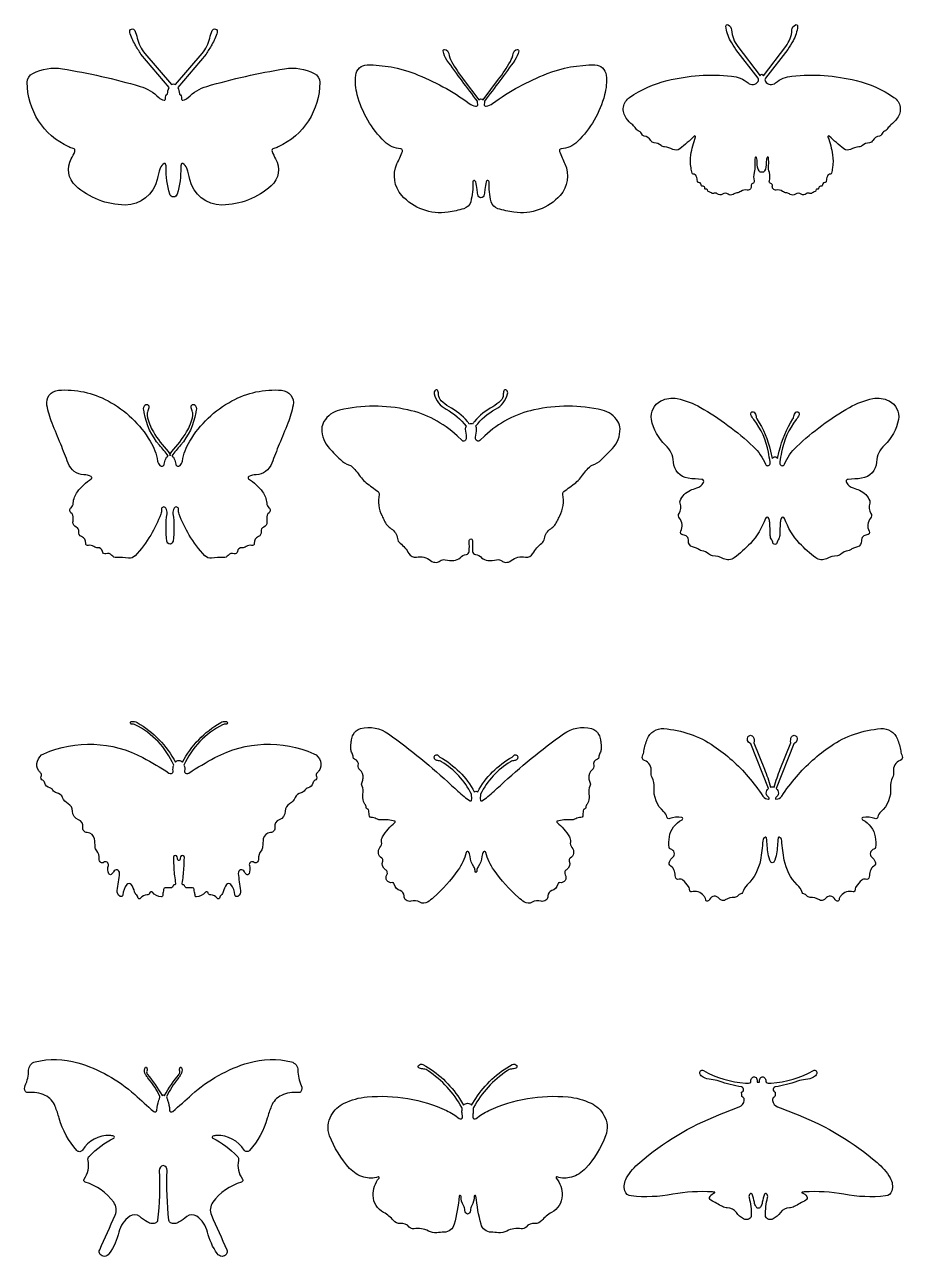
# Model space of a CAD drawing. Header units: millimetres. Extents: x 52 to 424, y 16 to 267.
# Drawn here: x 244.6 to 423.7, y 15.5 to 266.9 of the extents above; entities that cross this region are included whole.
import ezdxf

# ---------------------------------------------------------------- set-up
doc = ezdxf.new("R2010")
doc.units = ezdxf.units.MM
doc.layers.add('dwgmodels.com', color=250, linetype='Continuous')

msp = doc.modelspace()

# ---------------------------------------------------------------- linework, layer by layer
at = {"layer": 'dwgmodels.com'}
for points in [[(395, 236.77, -0.325562), (394.44, 237.05, -0.132123), (394.08, 238.68, 0.089579), (393.93, 239.78, 0.797522), (393.65, 239.76, 0.053952), (393.6, 238.15, -0.091725), (393.45, 236.7, 0.143502), (393.45, 235, -0.445043), (393.11, 234.46, 0.442921), (392.84, 234.02, -0.554024), (392.05, 233.15, 0.191965), (390.74, 232.88, -0.10204), (389.91, 232.55, 0.103512), (389.17, 232.26, -0.319539), (388.11, 232.29, 0.33132), (386.96, 232.3, -0.366656), (385.91, 232.38, 0.313937), (385.31, 232.48, -0.283274), (384.73, 232.55, 0.114413), (384.29, 232.75, -0.30215), (383.94, 233.11, 0.440589), (383.57, 233.33, -0.497827), (383.39, 233.47, 0.078352), (383.36, 233.67, 0.411717), (382.9, 233.91, -0.386469), (382.68, 234.01, -0.034976), (382.54, 234.4, 0.368132), (382.16, 234.66, -0.432167), (381.85, 234.93, 0.087397), (381.62, 235.98, 0.294269), (381.01, 236.4, -0.345382), (380.76, 236.61, -0.012203), (380.56, 237.7, -0.07481), (380.55, 240.33, -0.054528), (381.48, 243.97, 0.798552), (381.23, 244.14, -0.02379), (378.27, 241.57, -0.301255), (376.86, 241.45, 0.107565), (375.17, 241.95, -0.155802), (374.47, 242.23, 0.155996), (373.04, 242.8, -0.263108), (372.33, 243.27, 0.268625), (370.98, 244.15, -0.317682), (370.56, 244.49, 0.227535), (369.94, 245.16, -0.154844), (369.32, 245.68, 0.076042), (368.67, 246.42, -0.054783), (367.34, 247.81, -0.431756), (368.03, 252.06, -0.088043), (375.72, 255.48, -0.086848), (388.84, 256.4, -0.146344), (392.19, 255.01, 0.443433), (394.27, 255.32, 0.321861), (394.24, 255.97), (389.69, 261.84, -0.002936), (388.62, 263.6, -0.118949), (387.69, 266.57, -0.577669), (388.14, 266.87, -0.268247), (388.84, 265.82, 0.147269), (390.09, 262.46), (394.65, 256.45, -0.323861), (395, 256.79, -0.323861), (395.35, 256.45), (399.91, 262.46, 0.147269), (401.16, 265.82, -0.268247), (401.86, 266.87, -0.577669), (402.3, 266.57, -0.118949), (401.37, 263.6, -0.002936), (400.3, 261.84), (395.76, 255.97, 0.321861), (395.73, 255.32, 0.443433), (397.81, 255.01, -0.146344), (401.15, 256.4, -0.086848), (414.27, 255.48, -0.088043), (421.96, 252.06, -0.431756), (422.66, 247.81, -0.054783), (421.33, 246.42, 0.076042), (420.68, 245.68, -0.154844), (420.06, 245.16, 0.227535), (419.44, 244.49, -0.317682), (419.02, 244.15, 0.268625), (417.66, 243.27, -0.263108), (416.96, 242.8, 0.155996), (415.52, 242.23, -0.155802), (414.83, 241.95, 0.107565), (413.13, 241.45, -0.301255), (411.73, 241.57, -0.02379), (408.77, 244.14, 0.798552), (408.51, 243.97, -0.054528), (409.45, 240.33, -0.07481), (409.43, 237.7, -0.012203), (409.24, 236.61, -0.345382), (408.99, 236.4, 0.294269), (408.38, 235.98, 0.087397), (408.15, 234.93, -0.432167), (407.84, 234.66, 0.368132), (407.45, 234.4, -0.034976), (407.32, 234.01, -0.386469), (407.1, 233.91, 0.411717), (406.64, 233.67, 0.078352), (406.6, 233.47, -0.497827), (406.43, 233.33, 0.440589), (406.06, 233.11, -0.30215), (405.71, 232.75, 0.114413), (405.27, 232.55, -0.283274), (404.68, 232.48, 0.313937), (404.09, 232.38, -0.366656), (403.04, 232.3, 0.33132), (401.89, 232.29, -0.319539), (400.82, 232.26, 0.103512), (400.09, 232.55, -0.10204), (399.26, 232.88, 0.191965), (397.95, 233.15, -0.554024), (397.16, 234.02, 0.442921), (396.88, 234.46, -0.445043), (396.55, 235, 0.143502), (396.55, 236.7, -0.091725), (396.39, 238.15, 0.053952), (396.35, 239.76, 0.797522), (396.07, 239.78, 0.089579), (395.92, 238.68, -0.132123), (395.56, 237.05, -0.325562)], [(274.95, 231.74, -0.332839), (274.19, 232.3, -0.083902), (273.48, 237.74, 0.106778), (273.35, 238.43, 0.431976), (273.07, 238.54, 0.201358), (272.22, 237.58, 0.0296), (271.6, 235.32, -0.357879), (265.06, 230.09, -0.180999), (254.99, 234, -0.355064), (254.1, 239.51, 0.040171), (254.82, 241.02, 0.45755), (254.49, 241.63, -0.053653), (253.57, 241.94, -0.292558), (245.1, 255.12, -0.282715), (246.22, 256.95, -0.158928), (252.27, 257.89, -0.031455), (268.13, 254.3, -0.127124), (271.97, 252.01, 0.171811), (273.02, 251.5, 0.527651), (273.33, 251.86, -0.345217), (273.69, 252.7, 0.259894), (273.73, 252.76, -0.096051), (274.05, 254.06), (268.3, 260.9, -0.014252), (267.13, 262.79, -0.059933), (266.03, 265.33, -0.947984), (267.06, 265.7, -0.043389), (267.55, 264.15, 0.121175), (269.1, 261.04), (274.52, 254.67, -0.085983), (274.95, 254.82, -0.085983), (275.37, 254.67), (280.79, 261.04, 0.121175), (282.34, 264.15, -0.043389), (282.84, 265.7, -0.947984), (283.87, 265.33, -0.059933), (282.77, 262.79, -0.014252), (281.59, 260.9), (275.84, 254.06, -0.096051), (276.17, 252.76, 0.259894), (276.21, 252.7, -0.345217), (276.57, 251.86, 0.527651), (276.88, 251.5, 0.171811), (277.93, 252.01, -0.127124), (281.76, 254.3, -0.031455), (297.63, 257.89, -0.158928), (303.68, 256.95, -0.282715), (304.8, 255.12, -0.292558), (296.33, 241.94, -0.053653), (295.41, 241.63, 0.45755), (295.08, 241.02, 0.040171), (295.79, 239.51, -0.355064), (294.9, 234, -0.180999), (284.84, 230.09, -0.357879), (278.29, 235.32, 0.0296), (277.68, 237.58, 0.201358), (276.83, 238.54, 0.431976), (276.54, 238.43, 0.106778), (276.42, 237.74, -0.083902), (275.7, 232.3, -0.332839)], [(337.69, 231.54, -0.314756), (337.04, 232.23, -0.009268), (336.89, 233.28, 0.028081), (336.63, 234.79, 0.257035), (336.39, 235.06, 0.531341), (336.03, 234.8, -0.077058), (335.6, 230.77, -0.259976), (334.21, 229.34, -0.03661), (330.97, 228.62, -0.252847), (321.53, 232.05, -0.295823), (320.55, 238.48, 0.006401), (321.66, 241.03, 0.51481), (321.35, 241.54, -0.177778), (318.01, 243.03, -0.136814), (312.46, 252.57, -0.088408), (312.14, 256.58, -0.383201), (314.44, 258.69, -0.095399), (324.17, 256.91, -0.064871), (335.31, 250.83, 0.104833), (336.61, 250.25, 0.544601), (337.03, 250.67, -0.074776), (336.99, 251.26, -0.008567), (330.76, 259.66, -0.116609), (329.99, 261.54, -0.508982), (330.28, 261.83, -0.325397), (331.12, 261, 0.092375), (331.7, 259.37, 0.030095), (334.09, 255.74), (337.25, 251.55, -0.190184), (337.69, 251.73, -0.190184), (338.13, 251.55), (341.29, 255.74, 0.030095), (343.69, 259.37, 0.092375), (344.27, 261, -0.325397), (345.1, 261.83, -0.508982), (345.39, 261.54, -0.116609), (344.62, 259.66, -0.008567), (338.39, 251.26, -0.074776), (338.36, 250.67, 0.544601), (338.78, 250.25, 0.104833), (340.08, 250.83, -0.064871), (351.21, 256.91, -0.095399), (360.94, 258.69, -0.383201), (363.24, 256.58, -0.088408), (362.93, 252.57, -0.136814), (357.37, 243.03, -0.177778), (354.04, 241.54, 0.51481), (353.72, 241.03, 0.006401), (354.83, 238.48, -0.295823), (353.85, 232.05, -0.252847), (344.41, 228.62, -0.03661), (341.17, 229.34, -0.259976), (339.79, 230.77, -0.077058), (339.35, 234.8, 0.531341), (339, 235.06, 0.257035), (338.75, 234.79, 0.028081), (338.49, 233.28, -0.009268), (338.35, 232.23, -0.314756)], [(274.24, 160.86, -0.322912), (273.62, 161.5, -0.072579), (273.63, 167.07, 0.177998), (273.38, 168.24, 0.772562), (272.51, 167.97, -0.100783), (272.36, 167.01, -0.047015), (270.3, 162.72, -0.053256), (267.1, 158.5, -0.243436), (265.78, 158.04, 0.049183), (263.34, 158.14, -0.245225), (262.34, 158.59, 0.322231), (261.15, 158.93, -0.484755), (260.46, 159.37, 0.402426), (259.54, 160.14, -0.181789), (258.68, 160.4, 0.241668), (257.62, 160.59, -0.522046), (257.04, 161.04, 0.315085), (256.19, 162.42, -0.347231), (255.63, 163.45, 0.370098), (255.09, 164.37, -0.335671), (254.44, 165.33, -0.004461), (254.49, 166.16, 0.236617), (254.03, 167.26, -0.466483), (254.04, 168.32, 0.212441), (254.5, 169.23, -0.151861), (255.35, 171.57, -0.085028), (258.18, 174.21, 0.582404), (258.15, 174.66, 0.100696), (256.67, 175.04, -0.299201), (253.46, 177.39, 0.008411), (251.94, 181.26, -0.003114), (250.19, 185.58, -0.046376), (249.12, 189.22, -0.449627), (251.46, 192.29, -0.143694), (261.6, 190.12, -0.134385), (270.2, 181.89, -0.091743), (271.71, 177.84, 0.146774), (272.16, 176.94, 0.632051), (273.07, 177.23, -0.07074), (273.36, 178.26, -0.229396), (273.88, 178.86, 0.01255), (272.09, 181.05, -0.139003), (268.99, 187.72, 0.043767), (268.94, 187.91, -0.19458), (269, 189.1, -0.965279), (269.91, 188.71, 0.019179), (269.62, 187.83, 0.118002), (269.58, 187.12, 0.0898), (270.84, 183.79, 0.055458), (273.87, 179.8, -0.186602), (274.24, 178.93, -0.186602), (274.6, 179.8, 0.055458), (277.63, 183.79, 0.0898), (278.89, 187.12, 0.118002), (278.86, 187.83, 0.019179), (278.56, 188.71, -0.965279), (279.47, 189.1, -0.19458), (279.53, 187.91, 0.043767), (279.48, 187.72, -0.139003), (276.38, 181.05, 0.01255), (274.59, 178.86, -0.229396), (275.12, 178.26, -0.07074), (275.4, 177.23, 0.632051), (276.31, 176.94, 0.146774), (276.77, 177.84, -0.091743), (278.28, 181.89, -0.134385), (286.87, 190.12, -0.143694), (297.01, 192.29, -0.449627), (299.36, 189.22, -0.046376), (298.29, 185.58, -0.003114), (296.53, 181.26, 0.008411), (295.01, 177.39, -0.299201), (291.8, 175.04, 0.100696), (290.32, 174.66, 0.582404), (290.29, 174.21, -0.085028), (293.12, 171.57, -0.151861), (293.97, 169.23, 0.212441), (294.43, 168.32, -0.466483), (294.44, 167.26, 0.236617), (293.98, 166.16, -0.004461), (294.03, 165.33, -0.335671), (293.38, 164.37, 0.370098), (292.84, 163.45, -0.347231), (292.28, 162.42, 0.315085), (291.43, 161.04, -0.522046), (290.85, 160.59, 0.241668), (289.8, 160.4, -0.181789), (288.93, 160.14, 0.402426), (288.01, 159.37, -0.484755), (287.32, 158.93, 0.322231), (286.13, 158.59, -0.245225), (285.13, 158.14, 0.049183), (282.7, 158.04, -0.243436), (281.37, 158.5, -0.053256), (278.17, 162.72, -0.047015), (276.11, 167.01, -0.100783), (275.96, 167.97, 0.772562), (275.09, 168.24, 0.177998), (274.84, 167.07, -0.072579), (274.85, 161.5, -0.322912)], [(335.65, 185.44, 0.119895), (335.3, 185.36, 0.078349), (334.94, 185.92, 0.086103), (331.19, 188.93, -0.069726), (329.58, 190.14, -0.196105), (329.06, 191.36, 0.083255), (328.92, 192.16, 0.514638), (328.4, 192.3, 0.295315), (328.15, 191.56, 0.209136), (330.62, 188.41, -0.108997), (334.69, 184.92, 0.222728), (334.49, 184.31, 0.0086), (334.7, 182.73, -0.186663), (334.55, 182.08, -0.483545), (333.83, 182.02), (332.81, 182.98, 0.135275), (322.78, 188.28, 0.111047), (308.85, 188.21, 0.203266), (305.65, 185.89, 0.130632), (305.22, 184.43, 0.198765), (306.78, 180.4, 0.005392), (309, 178.12, 0.123382), (310.87, 177, -0.133038), (311.47, 176.62, -0.028186), (313.29, 174.41, 0.071999), (314.27, 173.41, 0.005004), (316.7, 171.6, -0.292603), (316.91, 171.04, 0.168066), (317.51, 166.62, -0.011721), (317.96, 165.69, 0.144951), (319.37, 164.03, -0.218293), (320.65, 162.03, 0.191389), (321.19, 161.07, -0.093536), (322.98, 158.97, 0.315543), (324.52, 158.24, -0.211694), (327.42, 157.52, 0.189682), (328.61, 157.16, 0.152446), (329.34, 157.46, -0.240329), (330.4, 157.7, 0.081126), (332.17, 157.54, 0.175593), (333.46, 158.11, -0.188962), (334.72, 158.78, 0.370086), (335.29, 159.38, 0.026497), (335.3, 161.45, -0.385217), (335.65, 161.95, -0.121331), (335.65, 161.95, -0.121331), (335.65, 161.95, -0.385217), (335.99, 161.45, 0.026497), (336, 159.38, 0.370086), (336.57, 158.78, -0.188962), (337.83, 158.11, 0.175593), (339.12, 157.54, 0.081126), (340.89, 157.7, -0.240329), (341.95, 157.46, 0.152446), (342.68, 157.16, 0.189682), (343.87, 157.52, -0.211694), (346.77, 158.24, 0.315543), (348.31, 158.97, -0.093536), (350.1, 161.07, 0.191389), (350.64, 162.03, -0.218293), (351.92, 164.03, 0.144951), (353.33, 165.69, -0.011721), (353.78, 166.62, 0.168066), (354.38, 171.04, -0.292603), (354.59, 171.6, 0.005004), (357.02, 173.41, 0.071999), (358, 174.41, -0.028186), (359.82, 176.62, -0.133038), (360.42, 177, 0.123382), (362.29, 178.12, 0.005392), (364.51, 180.4, 0.198765), (366.07, 184.43, 0.130632), (365.64, 185.89, 0.203266), (362.44, 188.21, 0.111047), (348.51, 188.28, 0.135275), (338.48, 182.98), (337.46, 182.02, -0.483545), (336.74, 182.08, -0.186663), (336.59, 182.73, 0.0086), (336.8, 184.31, 0.222728), (336.6, 184.92, -0.108997), (340.67, 188.41, 0.209136), (343.14, 191.56, 0.295315), (342.89, 192.3, 0.514638), (342.37, 192.16, 0.083255), (342.23, 191.36, -0.196105), (341.71, 190.14, -0.069726), (340.1, 188.93, 0.086103), (336.35, 185.92, 0.078349), (335.99, 185.36, 0.119895)], [(397.69, 160.82, -0.384434), (397.24, 161.25, 0.150843), (397.05, 161.74, -0.165199), (396.72, 162.65, 0.009266), (396.61, 165.31, 0.082579), (396.43, 166.12, 0.690535), (395.73, 166.11, -0.103267), (392.67, 161.04, -0.044368), (389.38, 158.08, -0.289575), (387.18, 157.91, 0.10865), (384.96, 158.51, -0.193264), (384.16, 158.88, 0.19645), (382.79, 159.5, -0.16747), (382.28, 159.7, 0.097174), (381.65, 160.06, 0.001489), (380.88, 160.3, -0.346759), (380.04, 161.55, 0.431498), (378.92, 162.76, -0.553856), (378.48, 163.5, 0.296757), (378.18, 166.19, -0.314171), (378.11, 167.13, 0.211945), (378.34, 169.23, -0.167604), (378.36, 169.73, -0.208883), (380.44, 171.88, -0.021858), (381.73, 172.34, 0.187615), (383.12, 173.44, 0.569259), (382.76, 174.1, -0.024718), (380.01, 174.31, -0.365122), (376.96, 177.64, 0.198618), (375.36, 181.09, -0.164138), (372.5, 186.3, -0.329386), (374.4, 190.11, -0.169519), (377.73, 190.57, -0.081224), (382.48, 188.79, -0.057946), (393.26, 180.8, -0.106674), (395.76, 177.18, 0.722225), (396.68, 177.25, 0.10478), (396.7, 177.68, 0.002403), (396.35, 179.64, 0.121752), (393.36, 186.3, -0.057873), (392.77, 187.27, -1.00827), (393.6, 187.64, -0.054015), (393.88, 186.74, 0.094997), (394.02, 186.42, -0.090074), (396.8, 179.85), (397.14, 178.33, -0.250357), (397.69, 178.71, -0.250357), (398.24, 178.33), (398.58, 179.85, -0.090074), (401.36, 186.42, 0.094997), (401.5, 186.74, -0.054015), (401.78, 187.64, -1.00827), (402.61, 187.27, -0.057873), (402.02, 186.3, 0.121752), (399.03, 179.64, 0.002403), (398.68, 177.68, 0.10478), (398.7, 177.25, 0.722225), (399.62, 177.18, -0.106674), (402.12, 180.8, -0.057946), (412.91, 188.79, -0.081224), (417.65, 190.57, -0.169519), (420.99, 190.11, -0.329386), (422.88, 186.3, -0.164138), (420.02, 181.09, 0.198618), (418.42, 177.64, -0.365122), (415.37, 174.31, -0.024718), (412.62, 174.1, 0.569259), (412.26, 173.44, 0.187615), (413.65, 172.34, -0.021858), (414.94, 171.88, -0.208883), (417.02, 169.73, -0.167604), (417.04, 169.23, 0.211945), (417.28, 167.13, -0.314171), (417.2, 166.19, 0.296757), (416.9, 163.5, -0.553856), (416.46, 162.76, 0.431498), (415.34, 161.55, -0.346759), (414.5, 160.3, 0.001489), (413.73, 160.06, 0.097174), (413.1, 159.7, -0.16747), (412.59, 159.5, 0.19645), (411.22, 158.88, -0.193264), (410.42, 158.51, 0.10865), (408.2, 157.91, -0.289575), (406, 158.08, -0.044368), (402.71, 161.04, -0.103267), (399.65, 166.11, 0.690535), (398.95, 166.12, 0.082579), (398.77, 165.31, 0.009266), (398.67, 162.65, -0.165199), (398.34, 161.74, 0.150843), (398.14, 161.25, -0.384434)], [(276.05, 96.32, -0.341005), (275.85, 96.43, -0.100057), (275.77, 96.81, 0.220737), (275.57, 97.24, 0.650961), (274.93, 96.92, 0.001932), (275.03, 94.7, 0.029583), (275.38, 91.61, -0.517546), (275.11, 91.34, 0.446175), (274.88, 91.16, -0.411215), (274.38, 90.72, 0.015996), (273.27, 90.74, 0.407008), (272.93, 90.4, -0.072435), (272.84, 89.83, 0.086598), (272.75, 89.15, -0.462061), (272.47, 88.89, -0.181099), (270.65, 89.82, 0.609688), (270.07, 89.67, -0.364461), (269.56, 89.27, 0.251075), (268.24, 88.63, -0.715461), (267.67, 88.81, 0.224183), (267.45, 89.24, -0.175625), (267.01, 89.94, 0.111035), (266.33, 91.38, 0.482322), (265.43, 91.4, 0.157255), (264.61, 89.31, -0.547597), (264.04, 88.99, -0.324127), (263.47, 90.18, 0.02268), (263.94, 93.69, 0.838845), (262.7, 94.02, -0.127195), (262.24, 93.47, -0.488958), (261.75, 93.61, -0.166385), (261.66, 95.27, 0.721613), (260.7, 95.93, -0.313284), (260.15, 95.91, -0.27598), (259.79, 96.61, 0.184064), (259.28, 98.31, -0.150827), (258.97, 99.13, 0.017101), (258.82, 100.7, 0.376197), (257.33, 102.02, -0.468008), (256.47, 103.07, 0.367277), (255.58, 104.62, -0.319269), (254.35, 106.39, 0.282296), (253.45, 107.9, -0.181608), (252.33, 109.16, 0.270924), (251.11, 110.13, -0.23594), (250.36, 110.66, 0.229509), (249.7, 111.13, -0.310931), (248.69, 112.1, 0.218724), (248.27, 112.68, -0.104477), (247.97, 112.95, -0.307836), (247.95, 113.46, 0.375273), (247.82, 114.22, -0.076666), (247.45, 114.64, -0.463565), (248.49, 118.1, -0.229309), (268.7, 117.31, -0.023473), (274, 114.16, 0.196318), (274.52, 114.06, 0.415119), (274.88, 114.59, -0.157724), (275.02, 115.75, 0.174085), (267.13, 124.02, 0.153873), (266.5, 124.12, -1.045614), (266.44, 124.71, -0.145219), (267.53, 124.46, -0.143261), (275.34, 116.35, -0.244951), (276.05, 116.72, -0.244951), (276.76, 116.35, -0.143261), (284.58, 124.46, -0.145219), (285.67, 124.71, -1.045614), (285.61, 124.12, 0.153873), (284.98, 124.02, 0.174085), (277.08, 115.75, -0.157724), (277.22, 114.59, 0.415119), (277.58, 114.06, 0.196318), (278.1, 114.16, -0.023473), (283.41, 117.31, -0.229309), (303.61, 118.1, -0.463565), (304.65, 114.64, -0.076666), (304.28, 114.22, 0.375273), (304.15, 113.46, -0.307836), (304.13, 112.95, -0.104477), (303.83, 112.68, 0.218724), (303.41, 112.1, -0.310931), (302.4, 111.13, 0.229509), (301.75, 110.66, -0.23594), (300.99, 110.13, 0.270924), (299.78, 109.16, -0.181608), (298.65, 107.9, 0.282296), (297.75, 106.39, -0.319269), (296.52, 104.62, 0.367277), (295.64, 103.07, -0.468008), (294.77, 102.02, 0.376197), (293.28, 100.7, 0.017101), (293.13, 99.13, -0.150827), (292.83, 98.31, 0.184064), (292.32, 96.61, -0.27598), (291.96, 95.91, -0.313284), (291.4, 95.93, 0.721613), (290.44, 95.27, -0.166385), (290.36, 93.61, -0.488958), (289.86, 93.47, -0.127195), (289.41, 94.02, 0.838845), (288.17, 93.69, 0.02268), (288.64, 90.18, -0.324127), (288.06, 88.99, -0.547597), (287.49, 89.31, 0.157255), (286.68, 91.4, 0.482322), (285.77, 91.38, 0.111035), (285.09, 89.94, -0.175625), (284.66, 89.24, 0.224183), (284.43, 88.81, -0.715461), (283.86, 88.63, 0.251075), (282.55, 89.27, -0.364461), (282.03, 89.67, 0.609688), (281.45, 89.82, -0.181099), (279.63, 88.89, -0.462061), (279.35, 89.15, 0.086598), (279.26, 89.83, -0.072435), (279.17, 90.4, 0.407008), (278.83, 90.74, 0.015996), (277.72, 90.72, -0.411215), (277.23, 91.16, 0.446175), (277, 91.34, -0.517546), (276.73, 91.61, 0.029583), (277.07, 94.7, 0.001932), (277.17, 96.92, 0.650961), (276.53, 97.24, 0.220737), (276.33, 96.81, -0.100057), (276.25, 96.43, -0.341005)], [(336.68, 93.89, -0.40885), (336.49, 94.3, 0.163985), (336.26, 94.99, -0.147174), (335.48, 97.16, 0.154571), (335.13, 98.07, 0.63012), (334.65, 97.96, -0.100643), (333, 94.32, -0.052342), (328.03, 88.75, -0.042754), (326.79, 87.81, -0.284647), (325.25, 87.79, 0.211945), (323.41, 88.02, -0.506454), (322, 89.09, 0.333178), (321.21, 90.16, -0.270964), (319.99, 91.48, 0.398999), (319.54, 91.79, -0.649428), (318.49, 93.39, 0.42681), (318.24, 94.4, -0.382968), (317.66, 96.2, 0.38436), (317.47, 96.78, -0.467026), (317.09, 98.94, 0.216415), (317.42, 100.12, -0.179982), (317.63, 101.17, -0.077031), (320.15, 104.08, 0.601034), (320.09, 104.35, 0.090083), (317.41, 104.6, -0.155687), (316.32, 104.84, 0.148454), (315.3, 105.09, -0.385315), (314.92, 105.39, -0.029386), (314.81, 106.47, 0.333396), (314.52, 106.82, -0.33721), (314.3, 107.1, 0.174901), (314.01, 107.84, -0.109006), (313.71, 108.38, -0.111984), (313.62, 109.87, 0.142252), (313.42, 111.51, -0.214398), (313.43, 112.31, 0.083199), (313.65, 113.09, 0.2481), (312.96, 114.82, -0.278131), (312.66, 115.71, 0.396397), (311.89, 117.01, -0.343567), (311.63, 117.38, 0.149197), (311.39, 118.24, -0.12159), (311.16, 118.98, -0.047159), (311.18, 120.24, -0.013555), (311.28, 120.97, -0.06606), (311.6, 121.97, -0.223927), (313.09, 123.23, -0.223066), (318.82, 122.17, -0.032254), (331.71, 111.63, 0.011103), (334.25, 109.37, 0.044041), (335.48, 108.5, 0.493276), (335.79, 108.62, 0.109439), (335.82, 109.16, -0.025924), (335.74, 109.82, 0.14549), (329.61, 116.48, 0.132768), (328.85, 116.69, -0.448253), (328.16, 117.48, -0.724544), (329.04, 117.65, 0.153118), (329.28, 117.43, -0.146623), (336.32, 110.32, -0.186971), (336.68, 110.46, -0.186971), (337.04, 110.32, -0.146623), (344.09, 117.43, 0.153118), (344.32, 117.65, -0.724544), (345.2, 117.48, -0.448253), (344.51, 116.69, 0.132768), (343.75, 116.48, 0.14549), (337.62, 109.82, -0.025924), (337.54, 109.16, 0.109439), (337.57, 108.62, 0.493276), (337.88, 108.5, 0.044041), (339.11, 109.37, 0.011103), (341.65, 111.63, -0.032254), (354.55, 122.17, -0.223066), (360.27, 123.23, -0.223927), (361.77, 121.97, -0.06606), (362.08, 120.97, -0.013555), (362.18, 120.24, -0.047159), (362.21, 118.98, -0.12159), (361.97, 118.24, 0.149197), (361.74, 117.38, -0.343567), (361.47, 117.01, 0.396397), (360.7, 115.71, -0.278131), (360.4, 114.82, 0.2481), (359.71, 113.09, 0.083199), (359.93, 112.31, -0.214398), (359.94, 111.51, 0.142252), (359.74, 109.87, -0.111984), (359.65, 108.38, -0.109006), (359.35, 107.84, 0.174901), (359.07, 107.1, -0.33721), (358.84, 106.82, 0.333396), (358.55, 106.47, -0.029386), (358.45, 105.39, -0.385315), (358.07, 105.09, 0.148454), (357.04, 104.84, -0.155687), (355.95, 104.6, 0.090083), (353.28, 104.35, 0.601034), (353.22, 104.08, -0.077031), (355.73, 101.17, -0.179982), (355.94, 100.12, 0.216415), (356.27, 98.94, -0.467026), (355.89, 96.78, 0.38436), (355.7, 96.2, -0.382968), (355.12, 94.4, 0.42681), (354.88, 93.39, -0.649428), (353.82, 91.79, 0.398999), (353.37, 91.48, -0.270964), (352.15, 90.16, 0.333178), (351.37, 89.09, -0.506454), (349.95, 88.02, 0.211945), (348.11, 87.79, -0.284647), (346.57, 87.81, -0.042754), (345.34, 88.75, -0.052342), (340.36, 94.32, -0.100643), (338.72, 97.96, 0.63012), (338.23, 98.07, 0.154571), (337.88, 97.16, -0.147174), (337.1, 94.99, 0.163985), (336.87, 94.3, -0.40885)], [(397.15, 95.83, -0.282339), (396.85, 96, -0.072371), (396.31, 97.7, -0.030496), (395.99, 100.9, 0.48626), (395.78, 101.05, 0.31939), (395.21, 100.35, -0.032595), (394.73, 96.39, -0.153075), (392.05, 91.37, 0.117118), (391.06, 89.78, -0.274664), (390.74, 89.52, 0.198146), (390.11, 89.12, -0.253056), (389.46, 88.79, 0.155391), (387.53, 88.26, -0.247888), (386.8, 88.19, -0.134033), (386.32, 88.56, 0.566645), (384.35, 88.35, -0.248357), (383.9, 88.01, -0.440375), (383.55, 88.28, 0.12566), (383.37, 88.82, 0.026192), (383.16, 89.1, 0.290217), (380.67, 89.95, -0.433992), (380.29, 90.19, -0.014539), (380.24, 90.52, 0.132423), (380.05, 91.01, 0.042499), (378.89, 92.32, 0.289346), (378.15, 92.47, -0.508151), (377.38, 92.97, 0.053313), (377.19, 94.13, 0.184086), (376.43, 95.16, -0.366732), (376.16, 96.05, -0.111538), (376.86, 97, 0.626374), (376.42, 98.61, -0.327292), (376.09, 98.97, -0.072174), (376.14, 101.12, -0.239085), (378.73, 104.61, 0.723575), (378.66, 105.07, 0.12989), (376.21, 104.86, -0.464037), (375.62, 105.2, 0.170428), (375.02, 106.26, -0.23935), (373.03, 111.23, 0.140942), (372.64, 113.22, -0.152396), (372.43, 114.45, 0.349178), (371.05, 116.75, -0.416584), (370.66, 117.62, 0.050903), (370.95, 118.67, -0.053985), (371.63, 121.1, -0.327274), (375.03, 123.22, -0.131237), (385.24, 119.66, -0.06663), (392.22, 113.42, -0.029718), (395.23, 109.45, 0.25855), (396.4, 108.84, 0.557284), (396.51, 109.03), (396.43, 109.19, -0.535088), (396.36, 110.98), (392.75, 120.14), (392.58, 120.23, -0.402434), (392.18, 121.54, -0.607472), (393.23, 121.55, -0.183652), (393.38, 120.34), (395.52, 114.98, -0.027186), (396.78, 111.29, -0.086942), (397.15, 111.36, -0.086942), (397.53, 111.29, -0.027186), (398.78, 114.98), (400.93, 120.34, -0.183652), (401.08, 121.55, -0.607472), (402.12, 121.54, -0.402434), (401.72, 120.23), (401.56, 120.14), (397.95, 110.98, -0.535088), (397.88, 109.19), (397.79, 109.03, 0.557284), (397.9, 108.84, 0.25855), (399.07, 109.45, -0.029718), (402.08, 113.42, -0.06663), (409.06, 119.66, -0.131237), (419.27, 123.22, -0.327274), (422.68, 121.1, -0.053985), (423.35, 118.67, 0.050903), (423.64, 117.62, -0.416584), (423.25, 116.75, 0.349178), (421.88, 114.45, -0.152396), (421.67, 113.22, 0.140942), (421.28, 111.23, -0.23935), (419.28, 106.26, 0.170428), (418.68, 105.2, -0.464037), (418.1, 104.86, 0.12989), (415.64, 105.07, 0.723575), (415.57, 104.61, -0.239085), (418.16, 101.12, -0.072174), (418.22, 98.97, -0.327292), (417.88, 98.61, 0.626374), (417.45, 97, -0.111538), (418.15, 96.05, -0.366732), (417.88, 95.16, 0.184086), (417.12, 94.13, 0.053313), (416.93, 92.97, -0.508151), (416.15, 92.47, 0.289346), (415.41, 92.32, 0.042499), (414.25, 91.01, 0.132423), (414.06, 90.52, -0.014539), (414.01, 90.19, -0.433992), (413.64, 89.95, 0.290217), (411.14, 89.1, 0.026192), (410.94, 88.82, 0.12566), (410.76, 88.28, -0.440375), (410.41, 88.01, -0.248357), (409.95, 88.35, 0.566645), (407.98, 88.56, -0.134033), (407.51, 88.19, -0.247888), (406.78, 88.26, 0.155391), (404.85, 88.79, -0.253056), (404.2, 89.12, 0.198146), (403.56, 89.52, -0.274664), (403.25, 89.78, 0.117118), (402.25, 91.37, -0.153075), (399.58, 96.39, -0.032595), (399.09, 100.35, 0.31939), (398.53, 101.05, 0.48626), (398.31, 100.9, -0.030496), (397.99, 97.7, -0.072371), (397.46, 96, -0.282339)], [(272.86, 34.09, 0.352045), (272.06, 33.01, -0.036891), (271.71, 22.88, -0.252569), (271.37, 22.38, -0.135696), (270.58, 22.22, -0.126799), (269.6, 22.54, -0.024558), (268.08, 23.63, 0.327562), (266.03, 23.7, 0.189011), (263.82, 20.48, -0.099647), (261.83, 16.08, -0.214435), (260.87, 15.52, -0.578124), (259.89, 16.88, 0.002245), (263.03, 23.93, 0.267766), (262.75, 26.56, 0.163929), (256.93, 30.67, -0.517623), (256.71, 31.3, 0.211979), (257.52, 35.08, -0.248408), (257.78, 36, -0.08656), (262.76, 39.63, 0.653611), (262.75, 40.04, 0.082967), (261.98, 40.19, 0.268336), (256.37, 37.22, -0.501052), (255.24, 37.12, -0.111615), (251.63, 43.7, 0.021232), (250.82, 46.12, 0.191331), (248.75, 48.37, 0.146999), (245.27, 48.93, -0.29113), (244.78, 49.15, -0.257853), (244.69, 50.38, 0.109312), (245.39, 53.51, -0.342876), (246.73, 55.22, -0.134727), (255.4, 55.04, -0.111395), (267.04, 48.53, 0.002537), (270.91, 45.09, 0.624169), (271.57, 45.36, -0.065792), (271.96, 47.38, -0.005647), (272.17, 47.96, 0.202109), (272.15, 48.19, 0.057246), (269.87, 51.78, -0.025558), (269.4, 52.42, -0.03937), (269.13, 52.93, -0.257512), (269.23, 54.11, -0.572408), (269.44, 54.1, -0.201998), (269.5, 53.32, 0.255709), (269.61, 52.71, -0.038893), (272.61, 48.34, 0.577575), (272.67, 48.34, -0.212928), (272.86, 48.47, -0.212928), (273.05, 48.34, 0.577575), (273.12, 48.34, -0.038893), (276.12, 52.71, 0.255709), (276.23, 53.32, -0.201998), (276.29, 54.1, -0.572408), (276.5, 54.11, -0.257512), (276.59, 52.93, -0.03937), (276.32, 52.42, -0.025558), (275.85, 51.78, 0.057246), (273.57, 48.19, 0.202109), (273.56, 47.96, -0.005647), (273.76, 47.38, -0.065792), (274.15, 45.36, 0.624169), (274.82, 45.09, 0.002537), (278.68, 48.53, -0.111395), (290.32, 55.04, -0.134727), (299, 55.22, -0.342876), (300.33, 53.51, 0.109312), (301.03, 50.38, -0.257853), (300.95, 49.15, -0.29113), (300.46, 48.93, 0.146999), (296.97, 48.37, 0.191331), (294.9, 46.12, 0.021232), (294.09, 43.7, -0.111615), (290.48, 37.12, -0.501052), (289.36, 37.22, 0.268336), (283.74, 40.19, 0.082967), (282.98, 40.04, 0.653611), (282.96, 39.63, -0.08656), (287.94, 36, -0.248408), (288.2, 35.08, 0.211979), (289.01, 31.3, -0.517623), (288.8, 30.67, 0.163929), (282.98, 26.56, 0.267766), (282.69, 23.93, 0.002245), (285.83, 16.88, -0.578124), (284.85, 15.52, -0.214435), (283.89, 16.08, -0.099647), (281.9, 20.48, 0.189011), (279.69, 23.7, 0.327562), (277.65, 23.63, -0.024558), (276.12, 22.54, -0.126799), (275.15, 22.22, -0.135696), (274.35, 22.38, -0.252569), (274.01, 22.88, -0.036891), (273.66, 33.01, 0.352045)], [(334.97, 24.13, -0.325971), (334.41, 24.85, 0.128706), (334.11, 25.9, -0.151098), (333.66, 27.76, 0.981464), (333.26, 27.79, -0.038593), (332.24, 22.06, -0.336852), (330.18, 20.44, 0.02074), (328.67, 20.35, -0.14793), (326.97, 20.69, 0.168642), (324.03, 21.15, -0.274075), (323.05, 21.51, 0.258146), (321.23, 22.24, -0.260142), (319.85, 22.81, 0.103023), (317.83, 24.48, -0.270815), (315.68, 27.94, -0.177557), (316.89, 31.51, 0.752541), (316.71, 31.75, -0.155654), (313.8, 31.68, -0.136579), (310.9, 33.48, -0.096837), (306.81, 40.15, -0.221404), (307.14, 44.3, -0.153661), (309.79, 46.77, -0.089545), (314.48, 48.06, -0.130947), (330.67, 45.27, -0.062896), (333.26, 43.65, 0.598663), (333.92, 43.93, 0.085706), (333.88, 44.52, -0.091145), (333.83, 45.38, -0.009833), (333.85, 45.53, 0.167985), (333.78, 45.92, 0.117396), (326.9, 53.41, 0.114146), (326.04, 53.74, -0.041111), (325.12, 53.95, -0.512699), (324.95, 54.45, -0.375202), (325.85, 54.66, -0.128936), (333.31, 47.71), (334.15, 46.39, -0.219045), (334.97, 46.77, -0.219045), (335.79, 46.39), (336.63, 47.71, -0.128936), (344.09, 54.66, -0.375202), (344.99, 54.45, -0.512699), (344.82, 53.95, -0.041111), (343.9, 53.74, 0.114146), (343.04, 53.41, 0.117396), (336.17, 45.92, 0.167985), (336.1, 45.53, -0.009833), (336.12, 45.38, -0.091145), (336.06, 44.52, 0.085706), (336.02, 43.93, 0.598663), (336.69, 43.65, -0.062896), (339.27, 45.27, -0.130947), (355.46, 48.06, -0.089545), (360.15, 46.77, -0.153661), (362.8, 44.3, -0.221404), (363.13, 40.15, -0.096837), (359.04, 33.48, -0.136579), (356.14, 31.68, -0.155654), (353.23, 31.75, 0.752541), (353.06, 31.51, -0.177557), (354.26, 27.94, -0.270815), (352.11, 24.48, 0.103023), (350.09, 22.81, -0.260142), (348.71, 22.24, 0.258146), (346.89, 21.51, -0.274075), (345.92, 21.15, 0.168642), (342.98, 20.69, -0.14793), (341.27, 20.35, 0.02074), (339.77, 20.44, -0.336852), (337.71, 22.06, -0.038593), (336.68, 27.79, 0.981464), (336.28, 27.76, -0.151098), (335.83, 25.9, 0.128706), (335.53, 24.85, -0.325971)], [(394.3, 25.34, -0.232248), (393.82, 25.66, -0.089173), (393.49, 26.57, 0.055303), (393.03, 28.19, 0.530197), (392.61, 28.27, 0.27187), (392.41, 27.54, -0.071339), (392.85, 23.84, -0.265659), (392.44, 23.17, -0.2555), (391.28, 23.17, -0.112965), (389.81, 24.45, 0.234718), (387.96, 25.41, -0.122271), (386.99, 25.67, 0.001699), (384.62, 26.98, -0.444522), (384.44, 27.75, -0.150687), (385.37, 28.48, 0.775468), (385.35, 28.62, 0.017049), (384.93, 28.66, 0.061965), (376.84, 28.18, -0.071037), (368.34, 27.84, -0.30282), (367.08, 28.87, -0.211071), (367.41, 31.53, -0.081333), (370.08, 34.69, -0.083417), (386.21, 44.38, -0.001411), (390.38, 46.01, 0.268341), (391.43, 47.32, 0.316367), (391.1, 47.99, -0.292458), (390.91, 48.34, 0.074251), (390.86, 48.87, -0.384557), (391, 49.11, 0.249844), (391.29, 49.43, 0.441238), (390.86, 50.09, -0.043225), (386.33, 51.26, 0.065465), (384.65, 51.61, -0.103609), (383.04, 52.09, -0.170334), (382.38, 52.81, -0.715258), (383.08, 53.44, 0.109317), (391.66, 50.87, 0.064407), (392.53, 50.92, 0.397909), (392.79, 51.28, -0.120498), (392.84, 51.69, -0.241667), (393.32, 52.14, -0.356321), (393.94, 51.87, -0.1649), (394.05, 51.12, 0.468152), (394.12, 51.04), (394.3, 51.04), (394.49, 51.04, 0.468152), (394.56, 51.12, -0.1649), (394.67, 51.87, -0.356321), (395.28, 52.14, -0.241667), (395.77, 51.69, -0.120498), (395.81, 51.28, 0.397909), (396.08, 50.92, 0.064407), (396.94, 50.87, 0.109317), (405.53, 53.44, -0.715258), (406.22, 52.81, -0.170334), (405.56, 52.09, -0.103609), (403.95, 51.61, 0.065465), (402.27, 51.26, -0.043225), (397.74, 50.09, 0.441238), (397.32, 49.43, 0.249844), (397.61, 49.11, -0.384557), (397.74, 48.87, 0.074251), (397.7, 48.34, -0.292458), (397.51, 47.99, 0.316367), (397.17, 47.32, 0.268341), (398.22, 46.01, -0.001411), (402.4, 44.38, -0.083417), (418.52, 34.69, -0.081333), (421.19, 31.53, -0.211071), (421.52, 28.87, -0.30282), (420.27, 27.84, -0.071037), (411.77, 28.18, 0.061965), (403.67, 28.66, 0.017049), (403.25, 28.62, 0.775468), (403.24, 28.48, -0.150687), (404.16, 27.75, -0.444522), (403.98, 26.98, 0.001699), (401.61, 25.67, -0.122271), (400.64, 25.41, 0.234718), (398.79, 24.45, -0.112965), (397.32, 23.17, -0.2555), (396.16, 23.17, -0.265659), (395.76, 23.84, -0.071339), (396.2, 27.54, 0.27187), (395.99, 28.27, 0.530197), (395.58, 28.19, 0.055303), (395.11, 26.57, -0.089173), (394.78, 25.66, -0.232248)]]:
    msp.add_lwpolyline(points, format="xyb", close=True, dxfattribs=at)

doc.saveas('drawing.dxf')
